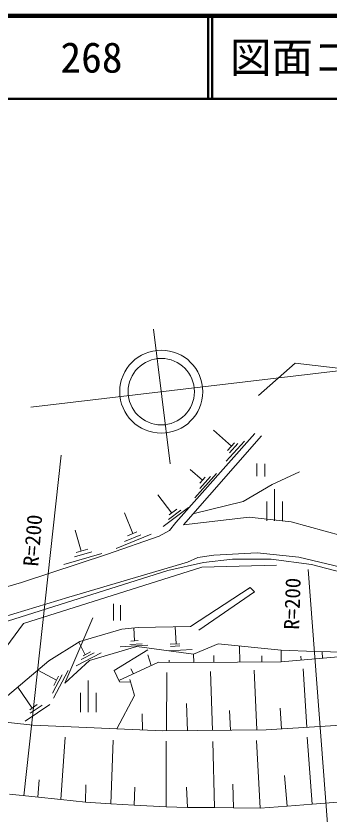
# Model space of a CAD drawing. Units: millimetres, scale not verified. Extents: x 40000 to 680000, y 20000 to 380000.
# Drawn here: x 94611 to 132316, y 283795 to 380000 of the extents above; entities that cross this region are included whole.
import ezdxf
from ezdxf.enums import TextEntityAlignment as Align

# ---------------------------------------------------------------- set-up
doc = ezdxf.new("R2010")
doc.units = ezdxf.units.MM
doc.header["$LTSCALE"] = 1000
for name, color, linetype, lineweight in [('M-BGD', 7, 'Continuous', 13), ('M-BMK-SRVR', 3, 'Continuous', 13), ('M-STR-HTXT', 7, 'Continuous', 13), ('M-TTL', 2, 'Continuous', 140), ('M-TTL-LINE', 7, 'Continuous', 50), ('M-TTL-TXT', 7, 'Continuous', 13)]:
    doc.layers.add(name, color=color, linetype=linetype, lineweight=lineweight)
doc.styles.add('ＭＳ ゴシック', font='')
doc.styles.get('ＭＳ ゴシック').set_extended_font_data('MS Gothic')

msp = doc.modelspace()

# ---------------------------------------------------------------- linework, layer by layer
at = {"layer": 'M-BGD'}
for p, q in [((120555, 328130), (118390, 330081)), ((119945, 326343), (122119, 328756)), ((120086, 327609), (120925, 328540)), ((120326, 327334), (121336, 328456)), ((117060, 324028), (115605, 325328)), ((123632, 326042), (123604, 324512)), ((124601, 326025), (124573, 324495)), ((116140, 321921), (118754, 324844)), ((116758, 323021), (118049, 324465)), ((116762, 323694), (117406, 324414)), ((125753, 322965), (125753, 319140)), ((113365, 320083), (111714, 322268)), ((124809, 321454), (124809, 319140)), ((126698, 321454), (126698, 319140)), ((112342, 318467), (115382, 320763)), ((112989, 319320), (114476, 320443)), ((113054, 319848), (113989, 320554)), ((108677, 317603), (107674, 320087)), ((102455, 315502), (101723, 317999)), ((106682, 315815), (110901, 317519)), ((108038, 317345), (109170, 317802)), ((107676, 316651), (109668, 317455)), ((101868, 315330), (103250, 315735)), ((100385, 313879), (104956, 315220)), ((101648, 314803), (103739, 315416)), ((107209, 308954), (107188, 307126)), ((108898, 304678), (108806, 306225)), ((113911, 304300), (113797, 306376)), ((102946, 303003), (102171, 304499)), ((107168, 303951), (110498, 304150)), ((108344, 304237), (109806, 304324)), ((108441, 304650), (109313, 304702)), ((113197, 304261), (114335, 304323)), ((113211, 304007), (114348, 304070)), ((121531, 304043), (121556, 302110)), ((101878, 301680), (104873, 303232)), ((102474, 302430), (104027, 303235)), ((102718, 302885), (103580, 303332)), ((113023, 303487), (115844, 303641)), ((116007, 303070), (116027, 302079)), ((126545, 303535), (126562, 302139)), ((131504, 303352), (131530, 302573)), ((110478, 302993), (110900, 301705)), ((113058, 302347), (113058, 302108)), ((118433, 302913), (118443, 302092)), ((124243, 302853), (124243, 302126)), ((128932, 302830), (128958, 302348)), ((99492, 299947), (97242, 301133)), ((108426, 301313), (108749, 300711)), ((123307, 301134), (123626, 293950)), ((129192, 301294), (129640, 294256)), ((99024, 298368), (100183, 300569)), ((99118, 297753), (100889, 301114)), ((99152, 299303), (99737, 300413)), ((112762, 300847), (112740, 293813)), ((118054, 300991), (118283, 293883)), ((103321, 299901), (103321, 296076)), ((96546, 296554), (94822, 299097)), ((102377, 298390), (102377, 296076)), ((104266, 298390), (104266, 296076)), ((95719, 295008), (98682, 297017)), ((96279, 296373), (97182, 296986)), ((96328, 295939), (97748, 296902)), ((115132, 297119), (115255, 293845)), ((126440, 296573), (126597, 294075)), ((109807, 295858), (109847, 293918)), ((120346, 296285), (120466, 293910)), ((99998, 285542), (100539, 293060)), ((106021, 285045), (106319, 292718)), ((112681, 284645), (112695, 292599)), ((118528, 284568), (118302, 292527)), ((123591, 292659), (124039, 284522)), ((129691, 293051), (130300, 284975)), ((97254, 285817), (97422, 287929)), ((126951, 288443), (127275, 284734)), ((103014, 287318), (102983, 285244)), ((108854, 284875), (108925, 287053)), ((115252, 284595), (115169, 287054)), ((120733, 287397), (120806, 284549)), ((93831, 286174), (99998, 285542)), ((99998, 285542), (102983, 285244)), ((102983, 285244), (106021, 285045)), ((106021, 285045), (108854, 284875)), ((108854, 284875), (112681, 284645)), ((127275, 284734), (130300, 284975)), ((130300, 284975), (133395, 285230)), ((112681, 284645), (115252, 284595)), ((115252, 284595), (118528, 284568)), ((118528, 284568), (120806, 284549)), ((120806, 284549), (124039, 284522)), ((124039, 284522), (127275, 284734))]:
    msp.add_line(p, q, dxfattribs=at)
for points in [[(79464, 309594), (81344, 309750), (88001, 310082), (90712, 310373), (95272, 311713), (105636, 315127), (111852, 317277), (113083, 317963), (113883, 318934), (123373, 329682)], [(124164, 329405), (114777, 318675), (122680, 319595), (127762, 319019), (133891, 317333)], [(115921, 319983), (121982, 321477), (125487, 323518), (128774, 325060)], [(78803, 305865), (80226, 305605), (88430, 304130), (89022, 306311), (100997, 309926), (115267, 314163), (116513, 314719), (118456, 315020), (123669, 315269), (128665, 314771), (136257, 312963), (139726, 311717), (150559, 308036)], [(78731, 305144), (88851, 303188), (89723, 305836), (98297, 308542), (112886, 313165), (117201, 314115), (120675, 314536), (125365, 314505), (130210, 313866), (136363, 312261), (139152, 311389), (150459, 307293)], [(125991, 313786), (117002, 313568), (95507, 306760), (88661, 297495), (92509, 297152), (98588, 302265), (102311, 304587), (107351, 306074), (109314, 306277), (115639, 306417), (122823, 311102)], [(122546, 310921), (122823, 311102), (123343, 310594), (116623, 305941)], [(106357, 309130), (106368, 308964), (106347, 307136)], [(103876, 307429), (100479, 299577), (103455, 302293), (109185, 303990), (116007, 303070), (118963, 304303), (126545, 303535), (130595, 303369), (140133, 303199)], [(110501, 303575), (106423, 301089), (107080, 299750), (108410, 299697)], [(107004, 299904), (111797, 302120), (116027, 302079), (126562, 302139), (138952, 303220)], [(106773, 294055), (108889, 298081), (108315, 300020)], [(77899, 296970), (79208, 296705), (88539, 295412), (96624, 294509), (112312, 293808), (124728, 293963), (138305, 294774), (148758, 295591), (165116, 296853), (166918, 296801)]]:
    msp.add_lwpolyline(points, dxfattribs=at)
at = {"layer": 'M-BMK-SRVR'}
msp.add_line((111189, 342254), (113175, 326014), dxfattribs=at)
msp.add_lwpolyline([(96408, 332848), (134775, 337396), (128253, 338144), (123829, 334239)], dxfattribs=at)
for radius in [5000, 4000]:
    msp.add_circle((112112, 334710), radius, dxfattribs=at)
at = {"layer": 'M-STR-HTXT'}
for p, q in [((100066, 327047), (95572, 285985)), ((129799, 313270), (132127, 282621))]:
    msp.add_line(p, q, dxfattribs=at)
at = {"layer": 'M-TTL'}
msp.add_line((680000, 380000), (40000, 380000), dxfattribs=at)
at = {"layer": 'M-TTL-LINE'}
for p, q in [((117750, 380000), (117750, 370000)), ((118250, 380000), (118250, 370000)), ((40000, 370000), (680000, 370000))]:
    msp.add_line(p, q, dxfattribs=at)

# ---------------------------------------------------------------- texts
at = {"layer": 'M-STR-HTXT', "style": 'ＭＳ ゴシック'}
for rotation, p in [(85.462, (97842, 313555)), (88.187, (129260, 305988))]:
    msp.add_text('R=200', height=1833, rotation=rotation, dxfattribs=at).set_placement(p, align=Align.BOTTOM_LEFT)
at = {"layer": 'M-TTL-TXT', "style": 'ＭＳ ゴシック'}
for s, p in [('路線コード      268', (60000, 375000)), ('図面コード      25-0', (120380, 375000))]:
    msp.add_text(s, height=3666, dxfattribs=at).set_placement(p, align=Align.MIDDLE_LEFT)

doc.saveas('drawing.dxf')
